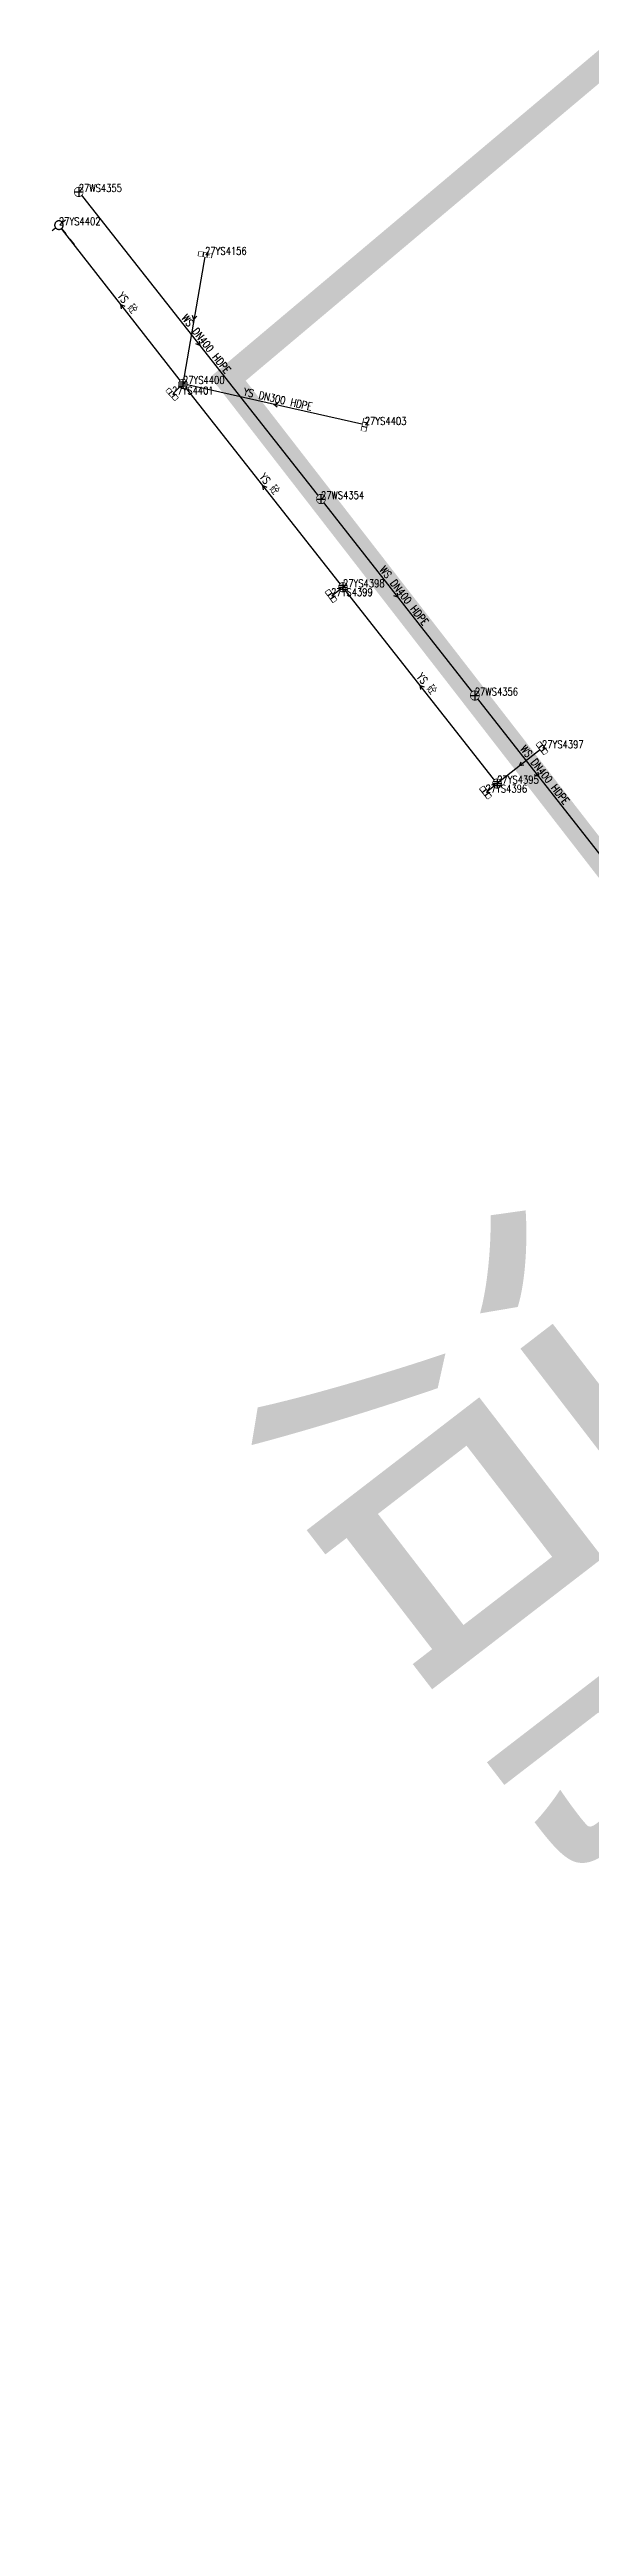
# Model space of a CAD drawing. Extents: x 78813 to 99477, y 2421021 to 2448125.
# Drawn here: x 82485.8 to 82549.1, y 2433561.9 to 2433852 of the extents above; entities that cross this region are included whole.
import ezdxf
from ezdxf.enums import TextEntityAlignment as Align

# ---------------------------------------------------------------- set-up
doc = ezdxf.new("R2010")
doc.units = 0
doc.set_wipeout_variables(frame=1)
doc.layers.get('0').update_dxf_attribs({"linetype": 'CONTINUOUS'})
for name, color, linetype in [('DX_WS', 16, 'CONTINUOUS'), ('DX_YS', 42, 'CONTINUOUS'), ('道路', 5, 'CONTINUOUS')]:
    doc.layers.add(name, color=color, linetype=linetype)
for name, color, linetype, true_color in [('WSLINE', 7, 'CONTINUOUS', 0x7f0000), ('YSANNEXE', 7, 'CONTINUOUS', 0xcc9900), ('YSLINE', 7, 'CONTINUOUS', 0xcc9900)]:
    doc.layers.add(name, color=color, linetype=linetype, true_color=true_color)
doc.layers.add('道路名称', color=7, linetype='CONTINUOUS', lineweight=0)
doc.styles.add('CcNameZT', font='txt.SHX', dxfattribs={"width": 0.8, "bigfont": 'HZTXT.SHX'})
doc.styles.get("Standard").update_dxf_attribs({"font": 'txt.shx', "bigfont": 'hztxt.shx'})
doc.styles.add('宋体0.7', font='', dxfattribs={"width": 0.7})
doc.styles.get('宋体0.7').set_extended_font_data('SimSun')

# ---------------------------------------------------------------- blocks, each defined once
blk = doc.blocks.new('PS污水井')
blk.add_lwpolyline([(1, 0), (1, 0.07), (0.99, 0.14), (0.98, 0.21), (0.96, 0.28), (0.94, 0.34), (0.91, 0.41), (0.88, 0.47), (0.85, 0.53), (0.81, 0.59), (0.77, 0.64), (0.72, 0.69), (0.67, 0.74), (0.62, 0.79), (0.56, 0.83), (0.5, 0.87), (0.44, 0.9), (0.37, 0.93), (0.31, 0.95), (0.24, 0.97), (0.17, 0.98), (0.1, 0.99), (0.03, 1), (-0.03, 1), (-0.1, 0.99), (-0.17, 0.98), (-0.24, 0.97), (-0.31, 0.95), (-0.37, 0.93), (-0.44, 0.9), (-0.5, 0.87), (-0.56, 0.83), (-0.62, 0.79), (-0.67, 0.74), (-0.72, 0.69), (-0.77, 0.64), (-0.81, 0.59), (-0.85, 0.53), (-0.88, 0.47), (-0.91, 0.41), (-0.94, 0.34), (-0.96, 0.28), (-0.98, 0.21), (-0.99, 0.14), (-1, 0.07), (-1, 0), (-1, -0.07), (-0.99, -0.14), (-0.98, -0.21), (-0.96, -0.28), (-0.94, -0.34), (-0.91, -0.41), (-0.88, -0.47), (-0.85, -0.53), (-0.81, -0.59), (-0.77, -0.64), (-0.72, -0.69), (-0.67, -0.74), (-0.62, -0.79), (-0.56, -0.83), (-0.5, -0.87), (-0.44, -0.9), (-0.37, -0.93), (-0.31, -0.95), (-0.24, -0.97), (-0.17, -0.98), (-0.1, -0.99), (-0.03, -1), (0.03, -1), (0.1, -0.99), (0.17, -0.98), (0.24, -0.97), (0.31, -0.95), (0.37, -0.93), (0.44, -0.9), (0.5, -0.87), (0.56, -0.83), (0.62, -0.79), (0.67, -0.74), (0.72, -0.69), (0.77, -0.64), (0.81, -0.59), (0.85, -0.53), (0.88, -0.47), (0.91, -0.41), (0.94, -0.34), (0.96, -0.28), (0.98, -0.21), (0.99, -0.14), (1, 0)], close=True)
blk.add_wipeout([(1, 0), (1, 0.07), (0.99, 0.14), (0.98, 0.21), (0.96, 0.28), (0.94, 0.34), (0.91, 0.41), (0.88, 0.47), (0.85, 0.53), (0.81, 0.59), (0.77, 0.64), (0.72, 0.69), (0.67, 0.74), (0.62, 0.79), (0.56, 0.83), (0.5, 0.87), (0.44, 0.9), (0.37, 0.93), (0.31, 0.95), (0.24, 0.97), (0.17, 0.98), (0.1, 0.99), (0.03, 1), (-0.03, 1), (-0.1, 0.99), (-0.17, 0.98), (-0.24, 0.97), (-0.31, 0.95), (-0.37, 0.93), (-0.44, 0.9), (-0.5, 0.87), (-0.56, 0.83), (-0.62, 0.79), (-0.67, 0.74), (-0.72, 0.69), (-0.77, 0.64), (-0.81, 0.59), (-0.85, 0.53), (-0.88, 0.47), (-0.91, 0.41), (-0.94, 0.34), (-0.96, 0.28), (-0.98, 0.21), (-0.99, 0.14), (-1, 0.07), (-1, 0), (-1, -0.07), (-0.99, -0.14), (-0.98, -0.21), (-0.96, -0.28), (-0.94, -0.34), (-0.91, -0.41), (-0.88, -0.47), (-0.85, -0.53), (-0.81, -0.59), (-0.77, -0.64), (-0.72, -0.69), (-0.67, -0.74), (-0.62, -0.79), (-0.56, -0.83), (-0.5, -0.87), (-0.44, -0.9), (-0.37, -0.93), (-0.31, -0.95), (-0.24, -0.97), (-0.17, -0.98), (-0.1, -0.99), (-0.03, -1), (0.03, -1), (0.1, -0.99), (0.17, -0.98), (0.24, -0.97), (0.31, -0.95), (0.37, -0.93), (0.44, -0.9), (0.5, -0.87), (0.56, -0.83), (0.62, -0.79), (0.67, -0.74), (0.72, -0.69), (0.77, -0.64), (0.81, -0.59), (0.85, -0.53), (0.88, -0.47), (0.91, -0.41), (0.94, -0.34), (0.96, -0.28), (0.98, -0.21), (0.99, -0.14)])
for p, q in [((-1, 0), (0, 0)), ((0, 1), (0, 0)), ((0, 0), (0, -1)), ((0, 0), (1, 0))]:
    blk.add_line(p, q)
blk = doc.blocks.new('LX')
for p, q in [((-0.866, 0.5), (0, 0)), ((0, 0), (-0.866, -0.5))]:
    blk.add_line(p, q)
blk = doc.blocks.new('PS预留口')
blk.add_lwpolyline([(4.2, 0), (5.8, 0)])
blk.add_wipeout([(1, 0), (1, 0.07), (0.99, 0.14), (0.98, 0.21), (0.96, 0.28), (0.94, 0.34), (0.91, 0.41), (0.88, 0.47), (0.85, 0.53), (0.81, 0.59), (0.77, 0.64), (0.72, 0.69), (0.67, 0.74), (0.62, 0.79), (0.56, 0.83), (0.5, 0.87), (0.44, 0.9), (0.37, 0.93), (0.31, 0.95), (0.24, 0.97), (0.17, 0.98), (0.1, 0.99), (0.03, 1), (-0.03, 1), (-0.1, 0.99), (-0.17, 0.98), (-0.24, 0.97), (-0.31, 0.95), (-0.37, 0.93), (-0.44, 0.9), (-0.5, 0.87), (-0.56, 0.83), (-0.62, 0.79), (-0.67, 0.74), (-0.72, 0.69), (-0.77, 0.64), (-0.81, 0.59), (-0.85, 0.53), (-0.88, 0.47), (-0.91, 0.41), (-0.94, 0.34), (-0.96, 0.28), (-0.98, 0.21), (-0.99, 0.14), (-1, 0.07), (-1, 0), (-1, -0.07), (-0.99, -0.14), (-0.98, -0.21), (-0.96, -0.28), (-0.94, -0.34), (-0.91, -0.41), (-0.88, -0.47), (-0.85, -0.53), (-0.81, -0.59), (-0.77, -0.64), (-0.72, -0.69), (-0.67, -0.74), (-0.62, -0.79), (-0.56, -0.83), (-0.5, -0.87), (-0.44, -0.9), (-0.37, -0.93), (-0.31, -0.95), (-0.24, -0.97), (-0.17, -0.98), (-0.1, -0.99), (-0.03, -1), (0.03, -1), (0.1, -0.99), (0.17, -0.98), (0.24, -0.97), (0.31, -0.95), (0.37, -0.93), (0.44, -0.9), (0.5, -0.87), (0.56, -0.83), (0.62, -0.79), (0.67, -0.74), (0.72, -0.69), (0.77, -0.64), (0.81, -0.59), (0.85, -0.53), (0.88, -0.47), (0.91, -0.41), (0.94, -0.34), (0.96, -0.28), (0.98, -0.21), (0.99, -0.14)])
blk.add_line((1, 0), (2.6, 0))
blk.add_lwpolyline([(1, 0), (1, 0.07), (0.99, 0.14), (0.98, 0.21), (0.96, 0.28), (0.94, 0.34), (0.91, 0.41), (0.88, 0.47), (0.85, 0.53), (0.81, 0.59), (0.77, 0.64), (0.72, 0.69), (0.67, 0.74), (0.62, 0.79), (0.56, 0.83), (0.5, 0.87), (0.44, 0.9), (0.37, 0.93), (0.31, 0.95), (0.24, 0.97), (0.17, 0.98), (0.1, 0.99), (0.03, 1), (-0.03, 1), (-0.1, 0.99), (-0.17, 0.98), (-0.24, 0.97), (-0.31, 0.95), (-0.37, 0.93), (-0.44, 0.9), (-0.5, 0.87), (-0.56, 0.83), (-0.62, 0.79), (-0.67, 0.74), (-0.72, 0.69), (-0.77, 0.64), (-0.81, 0.59), (-0.85, 0.53), (-0.88, 0.47), (-0.91, 0.41), (-0.94, 0.34), (-0.96, 0.28), (-0.98, 0.21), (-0.99, 0.14), (-1, 0.07), (-1, 0), (-1, -0.07), (-0.99, -0.14), (-0.98, -0.21), (-0.96, -0.28), (-0.94, -0.34), (-0.91, -0.41), (-0.88, -0.47), (-0.85, -0.53), (-0.81, -0.59), (-0.77, -0.64), (-0.72, -0.69), (-0.67, -0.74), (-0.62, -0.79), (-0.56, -0.83), (-0.5, -0.87), (-0.44, -0.9), (-0.37, -0.93), (-0.31, -0.95), (-0.24, -0.97), (-0.17, -0.98), (-0.1, -0.99), (-0.03, -1), (0.03, -1), (0.1, -0.99), (0.17, -0.98), (0.24, -0.97), (0.31, -0.95), (0.37, -0.93), (0.44, -0.9), (0.5, -0.87), (0.56, -0.83), (0.62, -0.79), (0.67, -0.74), (0.72, -0.69), (0.77, -0.64), (0.81, -0.59), (0.85, -0.53), (0.88, -0.47), (0.91, -0.41), (0.94, -0.34), (0.96, -0.28), (0.98, -0.21), (0.99, -0.14), (1, 0)], close=True)
for points in [[(0, 1), (0, 2)], [(0, -2), (0, -1)]]:
    blk.add_lwpolyline(points)
blk = doc.blocks.new('PS雨水井')
blk.add_lwpolyline([(1, 0), (1, 0.07), (0.99, 0.14), (0.98, 0.21), (0.96, 0.28), (0.94, 0.34), (0.91, 0.41), (0.88, 0.47), (0.85, 0.53), (0.81, 0.59), (0.77, 0.64), (0.72, 0.69), (0.67, 0.74), (0.62, 0.79), (0.56, 0.83), (0.5, 0.87), (0.44, 0.9), (0.37, 0.93), (0.31, 0.95), (0.24, 0.97), (0.17, 0.98), (0.1, 0.99), (0.03, 1), (-0.03, 1), (-0.1, 0.99), (-0.17, 0.98), (-0.24, 0.97), (-0.31, 0.95), (-0.37, 0.93), (-0.44, 0.9), (-0.5, 0.87), (-0.56, 0.83), (-0.62, 0.79), (-0.67, 0.74), (-0.72, 0.69), (-0.77, 0.64), (-0.81, 0.59), (-0.85, 0.53), (-0.88, 0.47), (-0.91, 0.41), (-0.94, 0.34), (-0.96, 0.28), (-0.98, 0.21), (-0.99, 0.14), (-1, 0.07), (-1, 0), (-1, -0.07), (-0.99, -0.14), (-0.98, -0.21), (-0.96, -0.28), (-0.94, -0.34), (-0.91, -0.41), (-0.88, -0.47), (-0.85, -0.53), (-0.81, -0.59), (-0.77, -0.64), (-0.72, -0.69), (-0.67, -0.74), (-0.62, -0.79), (-0.56, -0.83), (-0.5, -0.87), (-0.44, -0.9), (-0.37, -0.93), (-0.31, -0.95), (-0.24, -0.97), (-0.17, -0.98), (-0.1, -0.99), (-0.03, -1), (0.03, -1), (0.1, -0.99), (0.17, -0.98), (0.24, -0.97), (0.31, -0.95), (0.37, -0.93), (0.44, -0.9), (0.5, -0.87), (0.56, -0.83), (0.62, -0.79), (0.67, -0.74), (0.72, -0.69), (0.77, -0.64), (0.81, -0.59), (0.85, -0.53), (0.88, -0.47), (0.91, -0.41), (0.94, -0.34), (0.96, -0.28), (0.98, -0.21), (0.99, -0.14), (1, 0)], close=True)
blk.add_wipeout([(1, 0), (1, 0.07), (0.99, 0.14), (0.98, 0.21), (0.96, 0.28), (0.94, 0.34), (0.91, 0.41), (0.88, 0.47), (0.85, 0.53), (0.81, 0.59), (0.77, 0.64), (0.72, 0.69), (0.67, 0.74), (0.62, 0.79), (0.56, 0.83), (0.5, 0.87), (0.44, 0.9), (0.37, 0.93), (0.31, 0.95), (0.24, 0.97), (0.17, 0.98), (0.1, 0.99), (0.03, 1), (-0.03, 1), (-0.1, 0.99), (-0.17, 0.98), (-0.24, 0.97), (-0.31, 0.95), (-0.37, 0.93), (-0.44, 0.9), (-0.5, 0.87), (-0.56, 0.83), (-0.62, 0.79), (-0.67, 0.74), (-0.72, 0.69), (-0.77, 0.64), (-0.81, 0.59), (-0.85, 0.53), (-0.88, 0.47), (-0.91, 0.41), (-0.94, 0.34), (-0.96, 0.28), (-0.98, 0.21), (-0.99, 0.14), (-1, 0.07), (-1, 0), (-1, -0.07), (-0.99, -0.14), (-0.98, -0.21), (-0.96, -0.28), (-0.94, -0.34), (-0.91, -0.41), (-0.88, -0.47), (-0.85, -0.53), (-0.81, -0.59), (-0.77, -0.64), (-0.72, -0.69), (-0.67, -0.74), (-0.62, -0.79), (-0.56, -0.83), (-0.5, -0.87), (-0.44, -0.9), (-0.37, -0.93), (-0.31, -0.95), (-0.24, -0.97), (-0.17, -0.98), (-0.1, -0.99), (-0.03, -1), (0.03, -1), (0.1, -0.99), (0.17, -0.98), (0.24, -0.97), (0.31, -0.95), (0.37, -0.93), (0.44, -0.9), (0.5, -0.87), (0.56, -0.83), (0.62, -0.79), (0.67, -0.74), (0.72, -0.69), (0.77, -0.64), (0.81, -0.59), (0.85, -0.53), (0.88, -0.47), (0.91, -0.41), (0.94, -0.34), (0.96, -0.28), (0.98, -0.21), (0.99, -0.14)])
for p, q in [((-1, 0), (0, 0)), ((-0.88, 0.48), (0, 0.47)), ((0, 1), (0, 0)), ((0, 0.47), (0.88, 0.47)), ((0, 0), (0, -1)), ((0, 0), (1, 0)), ((-0.88, -0.48), (0, -0.48)), ((0, -0.48), (0.88, -0.48))]:
    blk.add_line(p, q)
blk = doc.blocks.new('PS雨篦')
blk.add_lwpolyline([(-1.5, 0.5), (0, 0.5), (1.5, 0.5), (1.5, -0.5), (0, -0.5), (-1.5, -0.5)], close=True)
blk.add_wipeout([(-1.5, 0.5), (0, 0.5), (1.5, 0.5), (1.5, -0.5), (0, -0.5), (-1.5, -0.5)])
for p, q in [((-0.51, -0.5), (-0.51, 0.5)), ((0.49, -0.5), (0.49, 0.5))]:
    blk.add_line(p, q)

msp = doc.modelspace()

# ---------------------------------------------------------------- linework, layer by layer
at = {"layer": 'WSLINE'}
for p, q in [((82489.17, 2433835.29), (82517.54, 2433799.32)), ((82517.54, 2433799.32), (82535.56, 2433776.31)), ((82535.56, 2433776.31), (82550.49, 2433757.35))]:
    msp.add_line(p, q, dxfattribs=at)
at = {"layer": 'YSLINE'}
for p, q in [((82501.38, 2433812.8), (82486.85, 2433831.4)), ((82503.97, 2433827.93), (82501.38, 2433812.8)), ((82500.1, 2433811.58), (82501.38, 2433812.8)), ((82522.68, 2433808.01), (82501.38, 2433812.8)), ((82518.73, 2433787.96), (82520.12, 2433788.99)), ((82543.43, 2433770.13), (82538.18, 2433766)), ((82536.82, 2433764.94), (82538.18, 2433766))]:
    msp.add_line(p, q, dxfattribs=at)

# ---------------------------------------------------------------- block references
at = {"layer": 'DX_WS', "xscale": 0.4999999999630151, "yscale": 0.5, "zscale": 0.5, "rotation": 308.2512937831649}
for p in [(82503.36, 2433817.3), (82526.55, 2433787.81), (82543.02, 2433766.83)]:
    msp.add_blockref('LX', p, dxfattribs=at)
at = {"layer": 'YSANNEXE'}
for p, xscale, yscale, zscale, rotation in [((82494.11, 2433822.1), 0.5000000000862933, 0.5, 0.5, 127.7695883071966), ((82502.67, 2433820.36), 0.4999999999661317, 0.5, 0.5, 260.1228389879709), ((82512.03, 2433810.4), 0.5000000000311501, 0.5, 0.5, 167.3036761612772), ((82510.75, 2433800.89), 0.5000000000000124, 0.5000000000000124, 0.5000000000000124, 128.3425461086518), ((82529.15, 2433777.49), 0.5000000000000124, 0.5000000000000124, 0.5000000000000124, 128.3425461086518), ((82540.81, 2433768.06), 0.500000000041047, 0.5, 0.5, 218.2969199518953)]:
    msp.add_blockref('LX', p, dxfattribs=dict(at, xscale=xscale, yscale=yscale, zscale=zscale, rotation=rotation))

# ---------------------------------------------------------------- texts
at = {"layer": 'DX_WS', "style": 'CcNameZT', "width": 0.8}
for rotation, p in [(308.2637, (82503.55, 2433817.46, 0.18)), (308.0603, (82526.74, 2433787.97, 0.12)), (308.2386, (82543.22, 2433766.99, 0.24))]:
    msp.add_text(' WS DN400 HDPE', height=0.9, rotation=rotation, dxfattribs=at).set_placement(p, align=Align.CENTER)
at = {"layer": 'DX_YS', "style": 'CcNameZT', "width": 0.8}
for s, rotation, p in [(' YS 砼', 307.9874, (82494.31, 2433822.25, 1.28)), (' YS DN300 HDPE', 347.3352, (82512.09, 2433810.65, 2.43)), (' YS 砼', 308.2056, (82510.94, 2433801.05, 1.32)), (' YS 砼', 308.161, (82529.35, 2433777.65, 1.34))]:
    msp.add_text(s, height=0.9, rotation=rotation, dxfattribs=at).set_placement(p, align=Align.CENTER)
at = {"layer": '道路名称', "style": '宋体0.7', "width": 0.7}
msp.add_text('洁能路', height=50, rotation=307.5962, dxfattribs=at).set_placement((82573.46, 2433655.35), align=Align.MIDDLE)

# ---------------------------------------------------------------- next in the draw order: block references
at = {"layer": 'DX_WS', "xscale": 0.5, "yscale": 0.5, "zscale": 0.5}
for p in [(82489.17, 2433835.29, 0.19), (82517.54, 2433799.32, 0.12), (82535.56, 2433776.31, 0.24)]:
    msp.add_blockref('PS污水井', p, dxfattribs=at)
at = {"layer": 'DX_YS', "yscale": 0.5, "zscale": 0.5}
for name, p, xscale, rotation in [('PS预留口', (82486.85, 2433831.4, 1.21), 0.49999999981934, 307.9873766052069), ('PS雨篦', (82503.97, 2433827.93, 2.25), 0.5000000000212392, 170.272631618999), ('PS雨篦', (82522.68, 2433808.01, 2.43), 0.4999999998995854, 77.33516632553642), ('PS雨篦', (82543.43, 2433770.13, 2.53), 0.5000000001086715, 128.1870859368292)]:
    msp.add_blockref(name, p, dxfattribs=dict(at, xscale=xscale, rotation=rotation))

# ---------------------------------------------------------------- next in the draw order: linework, layer by layer
at = {"layer": 'YSLINE'}
for p, q in [((82520.12, 2433788.99), (82501.38, 2433812.8)), ((82538.18, 2433766), (82520.12, 2433788.99))]:
    msp.add_line(p, q, dxfattribs=at)

# ---------------------------------------------------------------- next in the draw order: texts
at = {"layer": 'DX_WS', "style": 'CcNameZT', "width": 0.8}
for s, p in [('27WS4355', (82489.17, 2433835.29, 0.19)), ('27WS4354', (82517.54, 2433799.32, 0.12)), ('27WS4356', (82535.56, 2433776.31, 0.24))]:
    msp.add_text(s, height=0.9, dxfattribs=at).set_placement(p)
at = {"layer": 'DX_YS', "width": 0.8}
for s, p in [('27YS4402', (82486.85, 2433831.4, 1.21)), ('27YS4156', (82503.97, 2433827.93, 2.25)), ('27YS4403', (82522.68, 2433808.01, 2.43)), ('27YS4397', (82543.43, 2433770.13, 2.53))]:
    msp.add_text(s, height=0.9, dxfattribs=at).set_placement(p)

# ---------------------------------------------------------------- next in the draw order: block references
at = {"layer": 'DX_YS', "xscale": 0.5, "yscale": 0.5, "zscale": 0.5}
for p in [(82501.38, 2433812.8, 1.28), (82520.12, 2433788.99, 1.32), (82538.18, 2433766, 1.34)]:
    msp.add_blockref('PS雨水井', p, dxfattribs=at)

# ---------------------------------------------------------------- next in the draw order: block references
at = {"layer": 'DX_YS', "yscale": 0.5, "zscale": 0.5}
for p, xscale, rotation in [((82500.1, 2433811.58, 2.5), 0.4999999999286031, 313.5311992945605), ((82518.73, 2433787.96, 2.44), 0.4999999998574605, 306.7769174634349), ((82536.82, 2433764.94, 2.37), 0.5000000001732379, 307.7383507947646)]:
    msp.add_blockref('PS雨篦', p, dxfattribs=dict(at, xscale=xscale, rotation=rotation))

# ---------------------------------------------------------------- next in the draw order: linework, layer by layer
at = {"layer": '道路', "const_width": 3, "flags": 128}
msp.add_lwpolyline([(82588.48, 2433882.25), (82506.66, 2433813.4), (82700.56, 2433563.37)], dxfattribs=at)

# ---------------------------------------------------------------- next in the draw order: texts
at = {"layer": 'DX_YS', "width": 0.8}
for s, p in [('27YS4401', (82500.1, 2433811.58, 2.5)), ('27YS4400', (82501.38, 2433812.8, 1.28)), ('27YS4399', (82518.73, 2433787.96, 2.44)), ('27YS4398', (82520.12, 2433788.99, 1.32)), ('27YS4396', (82536.82, 2433764.94, 2.37)), ('27YS4395', (82538.18, 2433766, 1.34))]:
    msp.add_text(s, height=0.9, dxfattribs=at).set_placement(p)

doc.saveas('drawing.dxf')
